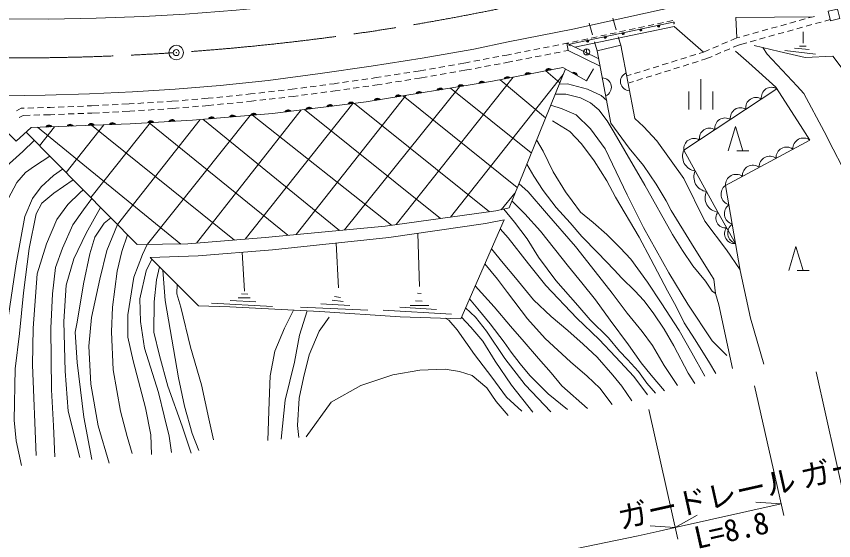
# Model space of a CAD drawing. Units: millimetres at full size, sheet at 1:1000; details may follow other scales. Extents: x 40000 to 680000, y 20000 to 380000.
# Drawn here: x 416661 to 484238, y 239024 to 282363 of the extents above; entities that cross this region are included whole.
import ezdxf
from ezdxf.enums import TextEntityAlignment as Align

# ---------------------------------------------------------------- set-up
doc = ezdxf.new("R2010")
doc.units = ezdxf.units.MM
doc.header["$LTSCALE"] = 1000
doc.header["$PDMODE"] = 32
doc.header["$PDSIZE"] = 500
doc.linetypes.add('CHAIN', pattern=[18.5, 12, -1.5, 3.5, -1.5])
for name, color, linetype, lineweight in [('M-BGD', 7, 'Continuous', 13), ('M-BMK', 2, 'Continuous', 13), ('M-BMK-SRVR', 3, 'Continuous', 13), ('M-STR-HTXT', 7, 'Continuous', 13), ('M-STR-STRC', 7, 'Continuous', 13)]:
    doc.layers.add(name, color=color, linetype=linetype, lineweight=lineweight)
doc.styles.add('ＭＳ ゴシック', font='')
doc.styles.get('ＭＳ ゴシック').set_extended_font_data('MS Gothic')

msp = doc.modelspace()

# ---------------------------------------------------------------- linework, layer by layer
at = {"layer": 'M-BGD'}
for p, q in [((462413, 280076), (470974, 281878)), ((465985, 282218), (466265, 281258)), ((470161, 281856), (469672, 281751)), ((470943, 282025), (470454, 281920)), ((482549, 282333), (476160, 282258)), ((476244, 280586), (476160, 282258)), ((480629, 281801), (481110, 281935)), ((481400, 282015), (481881, 282148)), ((482171, 282228), (482652, 282362)), ((482732, 281762), (483214, 281895)), ((483503, 281975), (483946, 282098)), ((471046, 281536), (462846, 279810)), ((464017, 281789), (464301, 280830)), ((467033, 281182), (466544, 281076)), ((467815, 281350), (467326, 281245)), ((468597, 281519), (468108, 281414)), ((469379, 281688), (468890, 281582)), ((471046, 281536), (473472, 279405)), ((478316, 281160), (478798, 281294)), ((479087, 281374), (479569, 281507)), ((479858, 281588), (480340, 281721)), ((480419, 281121), (480901, 281254)), ((481190, 281334), (481672, 281468)), ((481961, 281548), (482443, 281681)), ((463905, 280507), (463416, 280402)), ((464687, 280676), (464198, 280570)), ((465469, 280844), (464980, 280739)), ((466251, 281013), (465762, 280908)), ((466433, 280682), (466639, 279974)), ((475732, 280368), (476244, 280586)), ((476244, 280586), (476485, 280653)), ((476774, 280733), (477256, 280866)), ((477545, 280947), (478027, 281080)), ((478107, 280480), (478588, 280613)), ((478878, 280693), (479359, 280827)), ((479649, 280907), (480130, 281040)), ((481710, 280138), (481721, 281079)), ((460239, 279755), (460730, 279851)), ((461024, 279909), (461515, 280005)), ((461809, 280062), (462182, 280135)), ((462341, 280170), (462182, 280135)), ((462182, 280135), (462297, 279546)), ((462182, 280135), (464816, 278846)), ((463123, 280338), (462634, 280233)), ((464471, 280254), (464689, 279516)), ((464689, 279516), (466639, 279974)), ((466639, 279974), (467794, 273922)), ((474260, 279741), (474720, 279937)), ((474996, 280054), (475456, 280250)), ((475935, 279802), (476442, 280018)), ((476442, 280018), (477047, 280186)), ((477336, 280266), (477818, 280399)), ((481414, 279906), (481971, 279888)), ((456842, 279095), (457217, 279164)), ((457217, 279164), (457589, 279237)), ((457884, 279295), (458374, 279391)), ((458669, 279448), (459159, 279544)), ((459454, 279602), (459945, 279698)), ((459568, 279013), (460058, 279109)), ((460353, 279166), (460844, 279262)), ((461138, 279320), (461629, 279416)), ((461923, 279473), (462297, 279546)), ((462297, 279546), (464928, 278258)), ((463813, 279669), (463822, 279169)), ((465828, 273547), (464689, 279516)), ((472359, 279059), (472836, 279207)), ((473123, 279297), (473472, 279405)), ((473472, 279405), (473984, 279623)), ((474463, 279175), (474923, 279371)), ((475199, 279489), (475659, 279685)), ((480205, 279535), (482751, 279243)), ((480997, 279732), (482217, 279622)), ((453181, 278418), (453814, 278529)), ((453814, 278529), (454188, 278599)), ((454483, 278654), (454975, 278746)), ((455269, 278801), (455761, 278893)), ((456056, 278948), (456547, 279039)), ((456166, 278358), (456657, 278450)), ((456952, 278505), (457329, 278575)), ((457329, 278575), (457703, 278648)), ((457997, 278706), (458488, 278802)), ((458783, 278859), (459273, 278955)), ((470067, 278346), (470545, 278494)), ((470831, 278584), (471309, 278732)), ((471595, 278821), (472072, 278970)), ((472552, 278490), (473029, 278639)), ((473316, 278728), (473680, 278841)), ((473680, 278841), (474187, 279058)), ((449487, 277778), (449889, 277841)), ((449889, 277841), (450522, 277952)), ((450817, 278004), (451310, 278090)), ((451605, 278142), (452098, 278228)), ((452393, 278280), (452886, 278366)), ((452496, 277689), (452988, 277775)), ((453284, 277827), (453921, 277939)), ((453921, 277939), (454298, 278009)), ((454593, 278064), (455084, 278156)), ((455379, 278211), (455871, 278303)), ((460433, 277848), (461586, 276858)), ((467776, 277633), (468253, 277781)), ((468539, 277871), (469017, 278019)), ((469303, 278108), (469781, 278257)), ((470260, 277777), (470737, 277926)), ((471024, 278015), (471501, 278164)), ((471788, 278253), (472265, 278401)), ((444434, 277011), (444929, 277082)), ((445226, 277125), (445721, 277196)), ((446018, 277238), (446417, 277296)), ((446417, 277296), (446819, 277359)), ((447116, 277406), (447610, 277483)), ((447906, 277530), (448400, 277607)), ((448076, 265150), (457741, 277324)), ((448696, 277654), (449190, 277731)), ((448790, 277061), (449284, 277139)), ((449580, 277185), (449987, 277249)), ((449987, 277249), (450624, 277361)), ((450920, 277413), (451412, 277499)), ((451708, 277551), (452200, 277637)), ((452560, 265766), (461868, 277556)), ((456678, 277118), (460420, 273983)), ((467140, 277435), (467489, 277544)), ((467968, 277064), (468446, 277213)), ((468732, 277302), (469210, 277451)), ((469496, 277540), (469974, 277688)), ((473257, 277159), (473257, 274659)), ((439479, 276342), (439874, 276394)), ((440171, 276433), (440667, 276498)), ((440964, 276537), (441460, 276602)), ((441757, 276641), (442253, 276706)), ((442551, 276745), (442946, 276797)), ((442946, 276797), (443345, 276855)), ((443642, 276897), (444137, 276968)), ((443788, 264706), (453295, 276546)), ((444519, 276417), (445014, 276488)), ((445311, 276531), (445806, 276602)), ((446103, 276645), (446506, 276702)), ((446506, 276702), (446913, 276766)), ((447209, 276813), (447703, 276890)), ((448000, 276937), (448494, 277015)), ((452570, 276428), (459238, 271068)), ((467318, 276862), (467682, 276975)), ((433235, 275667), (433732, 275717)), ((434031, 275747), (434528, 275797)), ((434827, 275827), (435324, 275877)), ((435623, 275907), (436032, 275948)), ((436032, 275948), (436414, 275992)), ((436712, 276026), (437209, 276083)), ((437507, 276117), (438003, 276173)), ((438302, 276207), (438798, 276264)), ((439096, 276298), (439479, 276342)), ((439165, 275702), (439552, 275746)), ((439552, 275746), (439951, 275799)), ((439803, 264330), (448860, 275823)), ((440248, 275838), (440744, 275903)), ((441042, 275942), (441537, 276007)), ((441835, 276046), (442331, 276111)), ((442628, 276150), (443027, 276203)), ((443027, 276203), (443430, 276261)), ((443727, 276303), (444222, 276374)), ((448654, 275789), (458078, 268205)), ((472257, 276159), (472257, 274659)), ((474257, 276159), (474257, 274659)), ((424592, 275055), (425092, 275080)), ((425391, 275095), (426003, 275126)), ((426003, 275126), (426416, 275151)), ((426716, 275170), (427215, 275201)), ((427514, 275220), (428013, 275251)), ((428313, 275269), (428812, 275300)), ((429111, 275319), (429525, 275344)), ((429525, 275344), (430079, 275391)), ((430378, 275416), (430877, 275458)), ((431176, 275483), (431674, 275524)), ((431973, 275549), (432528, 275596)), ((432528, 275596), (432936, 275637)), ((433294, 275070), (433792, 275120)), ((434090, 275150), (434588, 275200)), ((434886, 275230), (435384, 275280)), ((435586, 263949), (444492, 275154)), ((435682, 275310), (436096, 275352)), ((436096, 275352), (436482, 275396)), ((436780, 275430), (437277, 275487)), ((437575, 275521), (438072, 275577)), ((438370, 275611), (438867, 275668)), ((455770, 266207), (444634, 275172)), ((416678, 274552), (417059, 274766)), ((417059, 274766), (417313, 274773)), ((417613, 274781), (418113, 274795)), ((418413, 274804), (418913, 274818)), ((419212, 274826), (419466, 274834)), ((419466, 274834), (419825, 274848)), ((420125, 274860), (420624, 274880)), ((420924, 274891), (421424, 274911)), ((421724, 274923), (422223, 274943)), ((422523, 274955), (422882, 274969)), ((422547, 274355), (422909, 274370)), ((422882, 274969), (423494, 275000)), ((422909, 274370), (423524, 274401)), ((423793, 275015), (424293, 275040)), ((423824, 274416), (424323, 274441)), ((424623, 274456), (425122, 274481)), ((425422, 274496), (426037, 274527)), ((426037, 274527), (426455, 274553)), ((426754, 274571), (427254, 274602)), ((427553, 274621), (428052, 274652)), ((428351, 274670), (428850, 274701)), ((429150, 274720), (429568, 274746)), ((429568, 274746), (430129, 274793)), ((430428, 274818), (430926, 274860)), ((431225, 274885), (431723, 274926)), ((431551, 263609), (440207, 274626)), ((432022, 274951), (432583, 274998)), ((432583, 274998), (432996, 275040)), ((440474, 274658), (451743, 265654)), ((416906, 273993), (417224, 274170)), ((417224, 274170), (417805, 274187)), ((418105, 274195), (418605, 274209)), ((418905, 274217), (419487, 274234)), ((419487, 274234), (419849, 274248)), ((420148, 274260), (420648, 274280)), ((420948, 274292), (421447, 274312)), ((421747, 274324), (422247, 274344)), ((425016, 265169), (431867, 273832)), ((427506, 263518), (435983, 274177)), ((432091, 273851), (443386, 264668)), ((436186, 274195), (447678, 265096)), ((418401, 273190), (430266, 263544)), ((418582, 271660), (419818, 273244)), ((420771, 269452), (423905, 273399)), ((422809, 267395), (427763, 273579)), ((422881, 273360), (434697, 263874)), ((427652, 273572), (439102, 264264)), ((475530, 271247), (476130, 273247)), ((476130, 273247), (476730, 271247)), ((476230, 271247), (477230, 271247)), ((456740, 266379), (457889, 267738)), ((449992, 260023), (449857, 264425)), ((443288, 259920), (443096, 263616)), ((480525, 261350), (481125, 263350)), ((481125, 263350), (481725, 261350)), ((435516, 259644), (435336, 262859)), ((481225, 261350), (482225, 261350)), ((434341, 258883), (436459, 258771)), ((434998, 259101), (435984, 259086)), ((435267, 259432), (435809, 259395)), ((442783, 258895), (443687, 258801)), ((442965, 259199), (443473, 259135)), ((449660, 258851), (450205, 258825)), ((449816, 259494), (450136, 259463)), ((432807, 258647), (437838, 258392)), ((440165, 258332), (445731, 258074)), ((441831, 258612), (444239, 258456)), ((448356, 258317), (451403, 258137)), ((449236, 258467), (450758, 258461)), ((446990, 258081), (452651, 257750))]:
    msp.add_line(p, q, dxfattribs=at)
for points in [[(483785, 282783), (484567, 282967), (484751, 282188), (483968, 282004)], [(427725, 262439), (431687, 262560), (437835, 263063), (447456, 264074), (455452, 265244), (456988, 265531), (453414, 257364), (448404, 257523), (441750, 257972), (434314, 258348), (431732, 258448)]]:
    msp.add_lwpolyline(points, close=True, dxfattribs=at)
for points in [[(477674, 279962), (479727, 279467), (481896, 278975), (484167, 279059), (485191, 277727)], [(478380, 279792), (478744, 279246), (481216, 276581), (481772, 275995), (483463, 272839), (484192, 271376), (484943, 269952)], [(481494, 273329), (479466, 276499), (477212, 278531), (476133, 279498)], [(464383, 278024), (463802, 277026), (461858, 278125), (456035, 276992), (445599, 275291), (437839, 274333), (431222, 273778), (426081, 273482), (417884, 273171), (416646, 272036), (415498, 273205)], [(417465, 272787), (426660, 263510), (430837, 263549), (437244, 264088), (447143, 265022), (456295, 266279), (457398, 266528), (462054, 278014)], [(461541, 276748), (462236, 276774), (463892, 276339), (465009, 275834), (465474, 275400)], [(461213, 275940), (462105, 275919), (463309, 275616), (464146, 275205), (464831, 274628), (465499, 273719), (466099, 272773), (466963, 271234), (468619, 268402), (470920, 264326), (471754, 262997), (472586, 261728), (473647, 260464), (474193, 259646), (474472, 259464)], [(479550, 276367), (471864, 271296), (474668, 266180), (476127, 263592)], [(475393, 254322), (474180, 255528), (472177, 258582), (470620, 261150), (468524, 264906), (467170, 267620), (465333, 271418), (464133, 273065), (462962, 274223), (461801, 274715), (460841, 275021)], [(461000, 273721), (462413, 272849), (463396, 271836), (464447, 270429), (465474, 268767), (466194, 267415), (468155, 264118), (469125, 262290), (470489, 259683), (471208, 258375), (471879, 257028), (472780, 255619), (473978, 253721), (474507, 252845)], [(476505, 261414), (475366, 263057), (473588, 265424), (471841, 268969), (469628, 272082), (468521, 273255), (467794, 273922)], [(465828, 273547), (467336, 271465), (468506, 270028), (469556, 268482), (470387, 267113), (470794, 266310), (472477, 263599), (474090, 261022), (474321, 260650), (474472, 259464), (474757, 258510), (475887, 253242)], [(481494, 273329), (482262, 272139), (475296, 268385), (476127, 263592)], [(404479, 267309), (406840, 263010), (407833, 261226), (409062, 258531), (410105, 256103), (410703, 254667), (411387, 253576), (412326, 252417), (412916, 251780), (413223, 252051), (413526, 255388), (414058, 258092), (414363, 260179), (414522, 263274), (414467, 266112), (414661, 267837), (415298, 269242), (416095, 270207), (417187, 271192), (418146, 272100)], [(473598, 252613), (472503, 254552), (471457, 256385), (469969, 258694), (468851, 260399), (467476, 262302), (466600, 263230), (465479, 264334), (464365, 265316), (463312, 266166), (462619, 267123), (462065, 267871), (461059, 269511), (460225, 271231), (459675, 272145)], [(403802, 266996), (404742, 264992), (406065, 262119), (407398, 259487), (407935, 258401), (408943, 256183), (410164, 253645), (410944, 251588), (411812, 249462), (412784, 247559), (413480, 246611), (414425, 245970), (414536, 247145), (414329, 251949), (414708, 255970), (415108, 261628), (415547, 265426), (415990, 267275), (416694, 268624), (417409, 269465), (418169, 269988), (419427, 270807)], [(415649, 245867), (415725, 248498), (415473, 251555), (415815, 256335), (416659, 261902), (417363, 265824), (418007, 267305), (418721, 268259), (419728, 269220), (420487, 269738)], [(458862, 270139), (459454, 269161), (460231, 267960), (461282, 266570), (462451, 265302), (463422, 264166), (464728, 262811), (466096, 261397), (466727, 260727), (467795, 259668), (468557, 258878), (469313, 257858), (470231, 256507), (471030, 255118), (472208, 252876), (472764, 252026)], [(421363, 268854), (419759, 267753), (418779, 266910), (418298, 266049), (417713, 263160), (417261, 259510), (416921, 256157), (416572, 253214), (416475, 248985), (416646, 247275), (417095, 245240)], [(471335, 251843), (470233, 253503), (469252, 255151), (468401, 256305), (467152, 257827), (465914, 259484), (463902, 262053), (462901, 263343), (460502, 266101), (458971, 267844), (458218, 268551)], [(418304, 246061), (417983, 253546), (418059, 256600), (418388, 261069), (419152, 263569), (420012, 265559), (420926, 266800), (421901, 267778), (422190, 268020)], [(422901, 267303), (422212, 266376), (421337, 265118), (420475, 263202), (419907, 261612), (419652, 259426), (419505, 256586), (419579, 251481), (419735, 248502), (419854, 245942)], [(457636, 267116), (458715, 266049), (459996, 264595), (462328, 261673), (463427, 260343), (464541, 258940), (465749, 257237), (467267, 255199), (468335, 253719), (469153, 252699), (470263, 251400)], [(421903, 245910), (420958, 249723), (420701, 253024), (420577, 257135), (420788, 260148), (421418, 262322), (422425, 264447), (423628, 266568)], [(456975, 266432), (457849, 265364), (458900, 263973), (459834, 262445), (461272, 260537), (463099, 258452), (464101, 257271), (465632, 255786), (466527, 254678), (467184, 253995), (468106, 253008), (468803, 252045), (469497, 251218)], [(424469, 265720), (423920, 265272), (423164, 264099), (422741, 262738), (422207, 260262), (421689, 257093), (421535, 256254), (421693, 253747), (422239, 249229), (422914, 245731)], [(424329, 245422), (423437, 248522), (422820, 251966), (422660, 255100), (422869, 257476), (423554, 260647), (424150, 262997), (425020, 265164)], [(425865, 264311), (425370, 262920), (424998, 261304), (424625, 258320), (424532, 256274), (424668, 253151), (425283, 249724), (425823, 247647), (426228, 246227)], [(468853, 251089), (467727, 252604), (466214, 254207), (464849, 255658), (462994, 257418), (460453, 260114), (459017, 261918), (457314, 264052), (456667, 264796)], [(478462, 253625), (477373, 257406), (476515, 261357), (476127, 263592)], [(427831, 246153), (427783, 247778), (427328, 249993), (426322, 253897), (425886, 255842), (425867, 257684), (426370, 260810), (427102, 262667), (427465, 263517)], [(455947, 263152), (456904, 261969), (457937, 260743), (459432, 258941), (460874, 257559), (462251, 256401), (463516, 255273), (464693, 254203), (465969, 252711), (466734, 251790), (467565, 250581)], [(427860, 262305), (427393, 261320), (426859, 259017), (426936, 257140), (427246, 254930), (428402, 251267), (428879, 249338), (429293, 247648), (429501, 246317)], [(431102, 246255), (430369, 248500), (429182, 251781), (428494, 254320), (428033, 256270), (428045, 258765), (428248, 260573), (428504, 261664)], [(465926, 250271), (464899, 251632), (463856, 252620), (462473, 253793), (460389, 255721), (458929, 257370), (457281, 259523), (456452, 260647), (455407, 261917)], [(428786, 261383), (428976, 258879), (430078, 252488), (430573, 250150), (431208, 247885), (431754, 246488)], [(432957, 247359), (432568, 249088), (431965, 251896), (431073, 255018), (430252, 258312), (429943, 259433), (429955, 260219)], [(454609, 260094), (456157, 258341), (457509, 256754), (458644, 255451), (459837, 254072), (460881, 252901), (461753, 251814), (463877, 249961)], [(454134, 259009), (454820, 258198), (455844, 256933), (456982, 255430), (457581, 254617), (458323, 253646), (459125, 252677), (460647, 251170), (462238, 249857)], [(460866, 249683), (458722, 251908), (457060, 254076), (455542, 256348), (454616, 257494), (453807, 258263)], [(439578, 258082), (438830, 256592), (438043, 254682), (437657, 252657), (437561, 250518), (437441, 247299)], [(438566, 247416), (438897, 250640), (439653, 253780), (440076, 256019), (440720, 258024)], [(442534, 257504), (441689, 256335), (440861, 254392), (440409, 252480), (440045, 250806), (439904, 248548), (440019, 247541)], [(453470, 257492), (454241, 256683), (455227, 255521), (456262, 253859), (457607, 251866), (459375, 249652)], [(458447, 249739), (457202, 250878), (455983, 252543), (454535, 254410), (453121, 256446), (452428, 257240), (452130, 257405)], [(440629, 247601), (442682, 250462), (445142, 251852), (447800, 252730), (450033, 253126), (452117, 253188), (453305, 253007), (454346, 252677), (455551, 251669), (456345, 250540), (457328, 249359)]]:
    msp.add_lwpolyline(points, dxfattribs=at)
for centre, radius in [((468295, 281257), 56.3), ((468295, 281257), 50), ((468295, 281257), 50), ((468295, 281257), 50), ((469763, 281566), 56.3), ((469763, 281566), 50), ((469763, 281566), 50), ((469763, 281566), 50), ((465360, 280639), 56.3), ((465360, 280639), 50), ((465360, 280639), 50), ((465360, 280639), 50), ((466828, 280948), 56.3), ((466828, 280948), 50), ((466828, 280948), 50), ((466828, 280948), 50), ((463892, 280330), 56.3), ((463892, 280330), 50), ((463892, 280330), 50), ((463892, 280330), 50), ((463818, 279419), 250)]:
    msp.add_circle(centre, radius, dxfattribs=at)
for centre, radius, start, end in [((470990, 281805), 75, 281.88603, 101.88603), ((468295, 281257), 93.8, 155.01613, 48.75593), ((468295, 281257), 75, 143.29565, 60.47641), ((469763, 281566), 93.8, 155.01613, 48.75593), ((469763, 281566), 75, 143.29565, 60.47641), ((465360, 280639), 93.8, 155.01613, 48.75593), ((465360, 280639), 75, 143.29565, 60.47641), ((466828, 280948), 93.8, 155.01613, 48.75593), ((466828, 280948), 75, 143.29565, 60.47641), ((462428, 280003), 75, 101.88603, 281.88603), ((463892, 280330), 93.8, 155.01613, 48.75593), ((463892, 280330), 75, 143.29565, 60.47641), ((460690, 277762), 283, 39.07542, 162.93045), ((460690, 277762), 227, 47.03482, 154.97106), ((460690, 277762), 170, 62.66019, 139.34569), ((457254, 277094), 283, 39.07542, 162.93045), ((457254, 277094), 227, 47.03482, 154.97106), ((457254, 277094), 170, 62.66019, 139.34569), ((458972, 277428), 283, 39.07542, 162.93045), ((458972, 277428), 227, 47.03482, 154.97106), ((458972, 277428), 170, 62.66019, 139.34569), ((462765, 277459), 283, 358.60389, 122.45892), ((462765, 277459), 227, 6.56329, 114.49953), ((462765, 277459), 170, 22.18866, 98.87416), ((465092, 276500), 769, 293.48347, 88.12271), ((467383, 276980), 769, 113.48347, 268.12271), ((451702, 276151), 283, 37.33215, 161.18718), ((453429, 276432), 283, 37.33215, 161.18718), ((453429, 276432), 227, 45.29154, 153.22778), ((453429, 276432), 170, 60.91691, 137.60241), ((455156, 276714), 283, 37.33215, 161.18718), ((455156, 276714), 227, 45.29154, 153.22778), ((455156, 276714), 170, 60.91691, 137.60241), ((479096, 275662), 839, 57.23961, 189.58973), ((448247, 275588), 283, 37.33215, 161.18718), ((448247, 275588), 227, 45.29154, 153.22778), ((448247, 275588), 170, 60.91691, 137.60241), ((449975, 275869), 283, 37.33215, 161.18718), ((449975, 275869), 227, 45.29154, 153.22778), ((449975, 275869), 170, 60.91691, 137.60241), ((451702, 276151), 227, 45.29154, 153.22778), ((451702, 276151), 170, 60.91691, 137.60241), ((442603, 274787), 283, 35.10879, 158.96382), ((444340, 275001), 283, 35.10879, 158.96382), ((444340, 275001), 227, 43.06819, 151.00443), ((444340, 275001), 170, 58.69356, 135.37906), ((446520, 275306), 283, 37.33215, 161.18718), ((446520, 275306), 227, 45.29154, 153.22778), ((446520, 275306), 170, 60.91691, 137.60241), ((477815, 274817), 839, 57.23961, 189.58973), ((439130, 274358), 283, 35.10879, 158.96382), ((439130, 274358), 227, 43.06819, 151.00443), ((439130, 274358), 170, 58.69356, 135.37906), ((440866, 274573), 283, 35.10879, 158.96382), ((440866, 274573), 227, 43.06819, 151.00443), ((440866, 274573), 170, 58.69356, 135.37906), ((442603, 274787), 227, 43.06819, 151.00443), ((442603, 274787), 170, 58.69356, 135.37906), ((476534, 273972), 839, 57.23961, 189.58973), ((427785, 273447), 283, 31.36777, 155.22279), ((429533, 273547), 283, 31.36777, 155.22279), ((429533, 273547), 227, 39.32716, 147.2634), ((429533, 273547), 170, 54.95253, 131.63803), ((432798, 273776), 283, 32.86832, 156.72334), ((432798, 273776), 227, 40.82771, 148.76395), ((432798, 273776), 170, 56.45308, 133.13858), ((434541, 273923), 283, 32.86832, 156.72334), ((434541, 273923), 227, 40.82771, 148.76395), ((434541, 273923), 170, 56.45308, 133.13858), ((436285, 274069), 283, 32.86832, 156.72334), ((436285, 274069), 227, 40.82771, 148.76395), ((436285, 274069), 170, 56.45308, 133.13858), ((475253, 273126), 839, 57.23961, 189.58973), ((419364, 273093), 283, 30.24818, 154.10321), ((419364, 273093), 227, 38.20757, 146.14382), ((419364, 273093), 170, 53.83295, 130.51844), ((421113, 273160), 283, 30.24818, 154.10321), ((421113, 273160), 227, 38.20757, 146.14382), ((421113, 273160), 170, 53.83295, 130.51844), ((422862, 273226), 283, 30.24818, 154.10321), ((422862, 273226), 227, 38.20757, 146.14382), ((422862, 273226), 170, 53.83295, 130.51844), ((424611, 273293), 283, 30.24818, 154.10321), ((424611, 273293), 227, 38.20757, 146.14382), ((424611, 273293), 170, 53.83295, 130.51844), ((427785, 273447), 227, 39.32716, 147.2634), ((427785, 273447), 170, 54.95253, 131.63803), ((473972, 272281), 839, 57.23961, 189.58973), ((472691, 271436), 839, 57.23961, 189.58973), ((481744, 271433), 876, 53.75436, 182.88932), ((472941, 270778), 1196, 154.29795, 263.1496), ((480351, 270682), 876, 53.75436, 182.88932), ((478958, 269931), 876, 53.75436, 182.88932), ((477564, 269180), 876, 53.75436, 182.88932), ((473876, 269072), 1196, 154.29795, 263.1496), ((476171, 268429), 876, 53.75436, 182.88932), ((475836, 267655), 907, 126.51706, 253.16685), ((474810, 267367), 1196, 154.29795, 263.1496), ((476113, 266058), 907, 126.51706, 253.16685), ((475295, 265681), 802, 141.52969, 277.30116), ((476390, 264460), 907, 126.51706, 253.16685), ((476025, 264387), 802, 141.52969, 277.30116)]:
    msp.add_arc(centre, radius, start, end, dxfattribs=at)
at = {"layer": 'M-BMK', "linetype": 'CHAIN'}
msp.add_arc((416661, 476930), 198001, 268.84202, 282.63454, dxfattribs=at)
at = {"layer": 'M-BMK-SRVR'}
msp.add_circle((429879, 279371), 600, dxfattribs=at)
msp.add_point((429879, 279371), dxfattribs=at)
at = {"layer": 'M-STR-HTXT'}
for p, q in [((482795, 252969), (485199, 242235)), ((477705, 251829), (480109, 241095)), ((468961, 249870), (471365, 239136)), ((471147, 240112), (479891, 242071)), ((479891, 242071), (477808, 242219)), ((471147, 240112), (472967, 241135)), ((471147, 240112), (469064, 240260)), ((469806, 239812), (471147, 240112))]:
    msp.add_line(p, q, dxfattribs=at)
msp.add_arc((416661, 476930), 243001, 269.23545, 282.63454, dxfattribs=at)
at = {"layer": 'M-STR-STRC'}
for points in [[(528329, 297589), (528248, 297565), (523397, 296173), (518520, 294802), (512532, 293203), (506586, 291656), (500203, 290026), (489258, 287385), (483579, 286037), (475976, 284263), (470046, 282923), (462666, 281315), (457335, 280248)], [(449022, 284647), (444185, 283913), (438321, 283210), (434823, 282871), (430633, 282542), (427169, 282345), (423257, 282203), (419326, 282132), (414613, 282160)], [(457335, 280248), (454486, 279664), (450205, 278920), (445992, 278251), (441779, 277636), (437477, 277070), (433521, 276650), (429795, 276341), (426266, 276124), (422710, 275955), (419054, 275850), (415574, 275795), (412715, 275829), (409485, 275901), (405962, 276082), (402183, 276352), (398680, 276668)]]:
    msp.add_lwpolyline(points, dxfattribs=at)

# ---------------------------------------------------------------- texts
at = {"layer": 'M-STR-HTXT', "style": 'ＭＳ ゴシック'}
for p in [(489161, 244454), (474056, 241071)]:
    msp.add_text('ガードレール', height=1833, rotation=12.625, dxfattribs=at).set_placement(p, align=Align.BOTTOM_CENTER)
msp.add_text('L=8.8', height=1833, rotation=12.625, dxfattribs=at).set_placement((475584, 240799), align=Align.TOP_CENTER)

doc.saveas('drawing.dxf')
